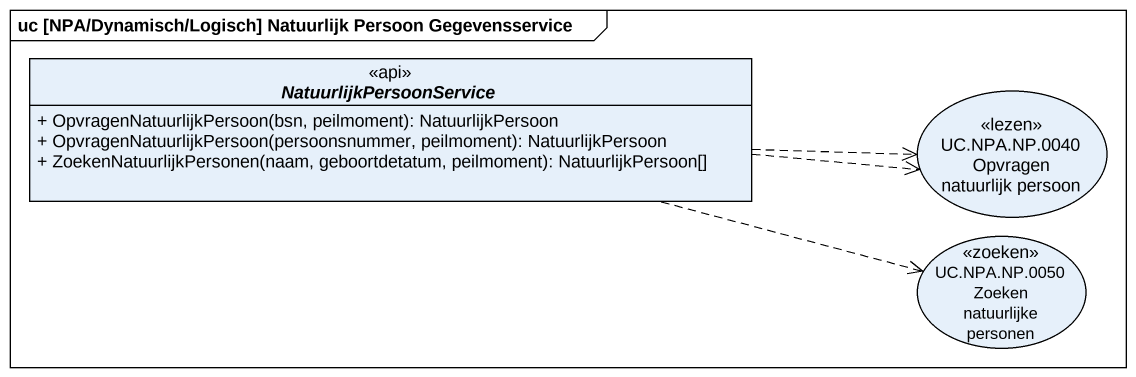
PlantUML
@startuml
mainframe uc [NPA/Dynamisch/Logisch] Natuurlijk Persoon Gegevensservice
allowmixing
hide circle
hide empty members
skinparam classAttributeIconSize 0
interface NatuurlijkPersoonService <<api>> {
  + OpvragenNatuurlijkPersoon(bsn, peilmoment): NatuurlijkPersoon
  + OpvragenNatuurlijkPersoon(persoonsnummer, peilmoment): NatuurlijkPersoon
  + ZoekenNatuurlijkPersonen(naam, geboortdetatum, peilmoment): NatuurlijkPersoon[]
}
usecase "UC.NPA.NP.0040 Opvragen natuurlijk persoon" as UC_NPA_NP_0040_Opvragen <<lezen>>
usecase "UC.NPA.NP.0050 Zoeken natuurlijke personen" as UC_NPA_NP_0050_Zoeken <<zoeken>>
NatuurlijkPersoonService .right.> UC_NPA_NP_0040_Opvragen
NatuurlijkPersoonService .right.> UC_NPA_NP_0040_Opvragen
NatuurlijkPersoonService .right.> UC_NPA_NP_0050_Zoeken
@enduml
